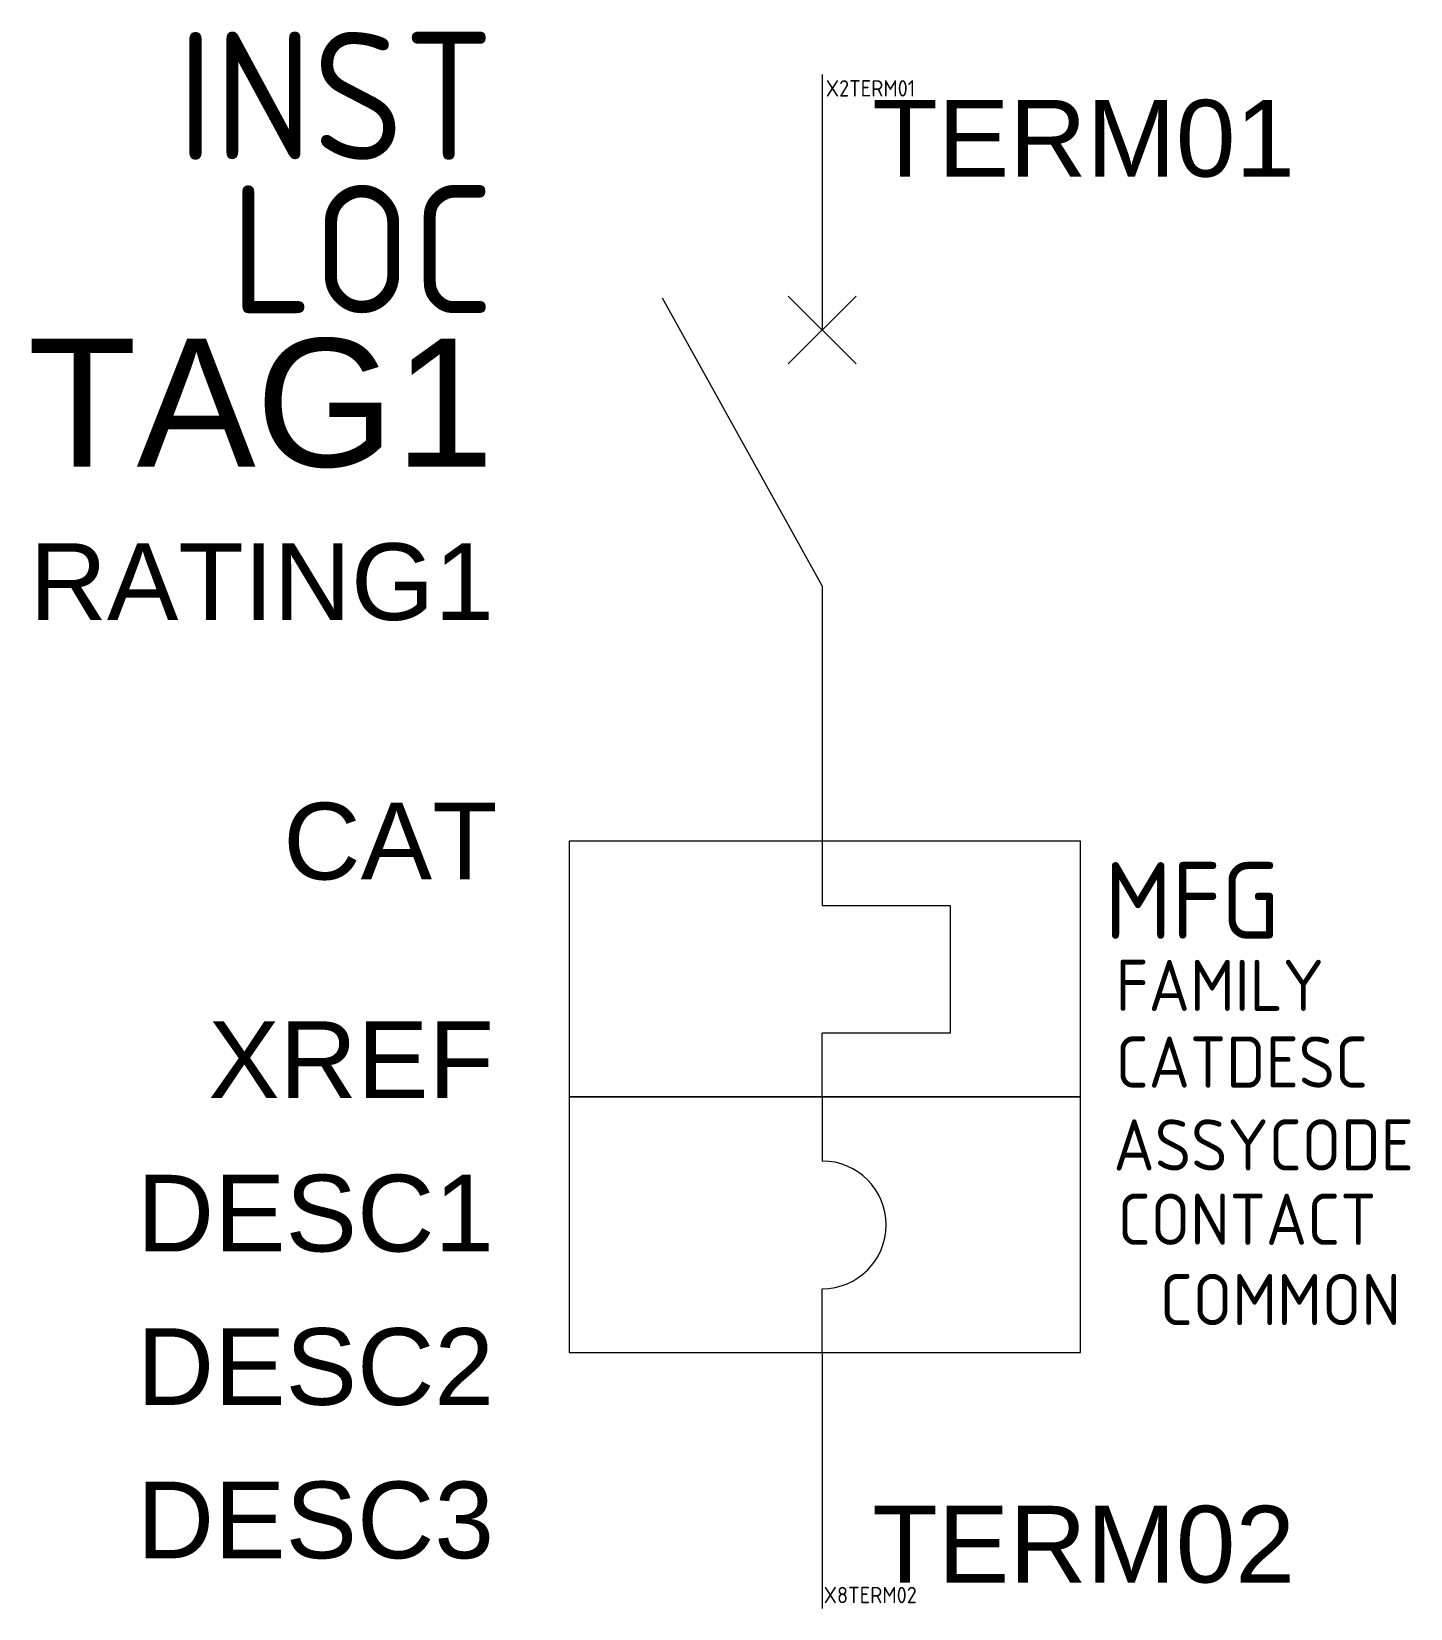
# Model space of a CAD drawing. Header units: millimetres. Extents: x -15.5 to 11.5, y -13.7 to 17.1.
import ezdxf
from ezdxf.enums import TextEntityAlignment as Align

# ---------------------------------------------------------------- set-up
doc = ezdxf.new("R2010")
doc.units = ezdxf.units.MM
doc.styles.get("Standard").update_dxf_attribs({"font": 'ARIAL.TTF'})
doc.styles.add('WD_IEC', font='ISOCP2.shx', dxfattribs={"width": 0.9, "height": 4})

msp = doc.modelspace()

# ---------------------------------------------------------------- linework, layer by layer
for p, q in [((0.006, 16.257), (0.006, 11.257)), ((0.006, 6.257), (-3.119, 11.882)), ((-0.657, 10.594), (0.669, 11.92)), ((-0.657, 11.92), (0.669, 10.594)), ((0.006, 6.257), (0.006, 1.257)), ((0.006, 1.257), (0.006, 0.007)), ((0.006, 0.007), (2.506, 0.007)), ((2.506, 0.007), (2.506, -2.493)), ((0.006, -3.743), (0.006, -2.493)), ((2.506, -2.493), (0.006, -2.493)), ((0.006, -3.743), (0.006, -4.993)), ((0.006, -8.743), (0.006, -7.493)), ((0.006, -8.743), (0.006, -13.743))]:
    msp.add_line(p, q)
for points in [[(-4.942, 1.259), (-4.942, -3.741), (5.058, -3.741), (5.058, 1.259)], [(-4.942, -3.741), (-4.942, -8.741), (5.058, -8.741), (5.058, -3.741)]]:
    msp.add_lwpolyline(points, close=True)
msp.add_arc((0.006, -6.243), 1.25, 270, 90)

# ---------------------------------------------------------------- texts
at = {"style": 'WD_IEC', "flags": 1}
for tag, p in [('INST', (-6.414, 14.587)), ('LOC', (-6.414, 11.587))]:
    msp.add_attdef(tag, text='', height=2.5, dxfattribs=at).set_placement(p, align=Align.RIGHT)
for tag, p, s, height in [('X2TERM01', (0.076, 15.824), '', 0.32), ('FAMILY', (5.744, -2.058), 'CB_ACKO', 1), ('CATDESC', (5.744, -3.558), '', 1), ('ASSYCODE', (5.701, -5.178), '', 1), ('CONTACT', (5.784, -6.633), 'NO', 1), ('COMMON', (6.607, -8.203), '02', 1), ('X8TERM02', (0.035, -13.641), '', 0.32)]:
    msp.add_attdef(tag, p, s, height=height, dxfattribs=at)
for tag, p, s in [('TERM01', (0.986, 14.259), '1'), ('TERM02', (0.985, -13.236), '2')]:
    msp.add_attdef(tag, p, s, height=1.5)
for tag, text, height, p in [('TAG1', 'Q', 2.5, (-6.414, 8.587)), ('RATING1', '', 1.5, (-6.414, 5.587)), ('CAT', '', 1.5, (-6.343, 0.513))]:
    msp.add_attdef(tag, text=text, height=height).set_placement(p, align=Align.RIGHT)
at = {"style": 'WD_IEC'}
msp.add_attdef('MFG', text='', height=1.5, dxfattribs=at).set_placement((8.951, -0.647), align=Align.RIGHT)
at = {"lineweight": 15, "flags": 1}
msp.add_attdef('XREF', text='', height=1.5, dxfattribs=at).set_placement((-6.413, -3.762), align=Align.RIGHT)
at = {"flags": 1}
for tag, p in [('DESC1', (-6.413, -6.762)), ('DESC2', (-6.413, -9.762)), ('DESC3', (-6.413, -12.762))]:
    msp.add_attdef(tag, text='', height=1.5, dxfattribs=at).set_placement(p, align=Align.RIGHT)

doc.saveas('drawing.dxf')
